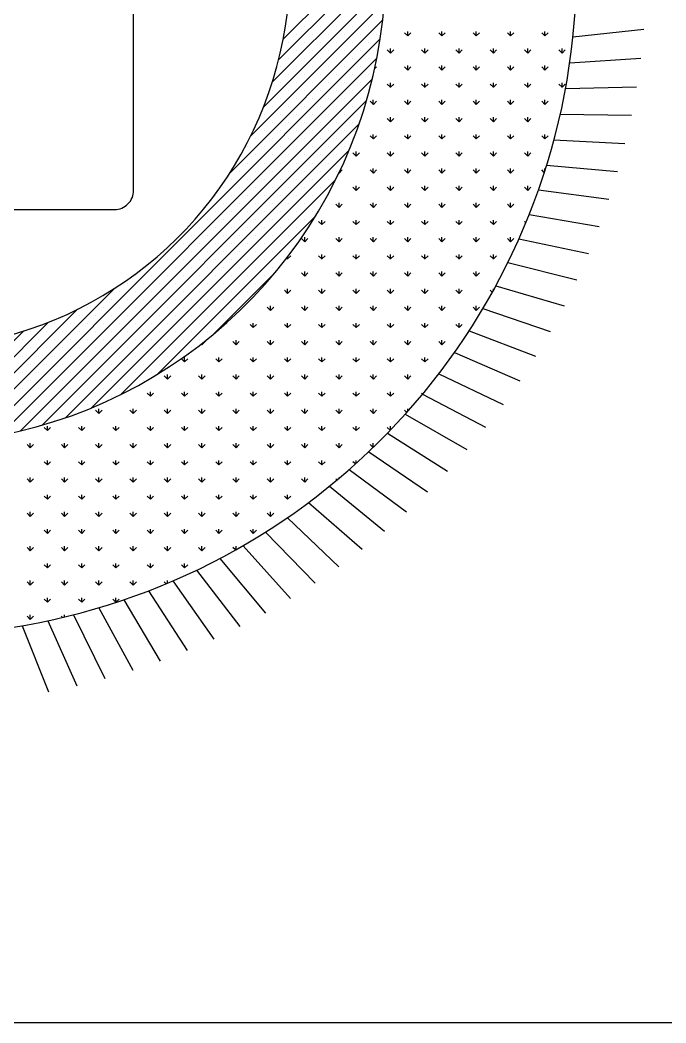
# Model space of a CAD drawing. Extents: x -42728 to 99010, y -18674 to 47645.
# Drawn here: x 15843 to 16520, y 21426 to 22476 of the extents above; entities that cross this region are included whole.
import ezdxf

# ---------------------------------------------------------------- set-up
doc = ezdxf.new("R2010")
doc.units = 0
doc.header["$LTSCALE"] = 100
doc.header["$MEASUREMENT"] = 0
doc.layers.get('0').update_dxf_attribs({"linetype": 'CONTINUOUS'})

# ---------------------------------------------------------------- blocks, each defined once
blk = doc.blocks.new('A$C54835C70')
for p, q in [((2157.2, 697), (2263.4, 803.2)), ((2152.4, 675.4), (2264.1, 787.1)), ((2145.7, 651.9), (2264.3, 770.5)), ((2136.5, 625.8), (2264, 753.3)), ((2123.1, 595.5), (2263, 735.4)), ((2101.2, 556.8), (2261.2, 716.9)), ((2162.3, 710.5), (2162.3, 710.5)), ((2179.2, 710.5), (2179.2, 710.5)), ((2196, 710.5), (2196, 710.5)), ((2212.8, 710.5), (2212.8, 710.5)), ((2229.7, 710.5), (2229.7, 710.5)), ((2246.5, 710.5), (2246.5, 710.5)), ((2287.5, 700.4), (2284.1, 703.8)), ((2287.5, 700.4), (2287.5, 705.2)), ((2287.5, 700.4), (2290.8, 703.8)), ((2323.4, 700.4), (2320, 703.8)), ((2323.4, 700.4), (2323.4, 705.2)), ((2323.4, 700.4), (2326.8, 703.8)), ((2359.3, 700.4), (2355.9, 703.8)), ((2359.3, 700.4), (2359.3, 705.2)), ((2359.3, 700.4), (2362.7, 703.8)), ((2395.2, 700.4), (2391.9, 703.8)), ((2395.2, 700.4), (2395.2, 705.2)), ((2395.2, 700.4), (2398.6, 703.8)), ((2431.2, 700.4), (2427.8, 703.8)), ((2431.2, 700.4), (2431.2, 705.2)), ((2431.2, 700.4), (2434.5, 703.8)), ((2460.5, 699.6), (2534.6, 707.3)), ((1839.9, 278.7), (2258.7, 697.5)), ((2162.3, 693.7), (2162.3, 693.7)), ((2170.7, 702.1), (2170.7, 702.1)), ((2179.2, 693.7), (2179.2, 693.7)), ((2187.6, 702.1), (2187.6, 702.1)), ((2196, 693.7), (2196, 693.7)), ((2204.4, 702.1), (2204.4, 702.1)), ((2212.8, 693.7), (2212.8, 693.7)), ((2221.2, 702.1), (2221.2, 702.1)), ((2229.7, 693.7), (2229.7, 693.7)), ((2238.1, 702.1), (2238.1, 702.1)), ((2246.5, 693.7), (2246.5, 693.7)), ((2254.9, 702.1), (2254.9, 702.1)), ((2170.7, 685.3), (2170.7, 685.3)), ((2187.6, 685.3), (2187.6, 685.3)), ((2204.4, 685.3), (2204.4, 685.3)), ((2221.2, 685.3), (2221.2, 685.3)), ((2238.1, 685.3), (2238.1, 685.3)), ((2254.9, 685.3), (2254.9, 685.3)), ((2269.5, 682.5), (2266.1, 685.8)), ((2269.5, 682.5), (2269.5, 687.2)), ((2269.5, 682.5), (2272.9, 685.8)), ((2305.4, 682.5), (2302.1, 685.8)), ((2305.4, 682.5), (2305.4, 687.2)), ((2305.4, 682.5), (2308.8, 685.8)), ((2341.4, 682.5), (2338, 685.8)), ((2341.3, 682.5), (2341.3, 687.2)), ((2341.4, 682.5), (2344.7, 685.8)), ((2377.3, 682.5), (2373.9, 685.8)), ((2377.3, 682.5), (2377.3, 687.2)), ((2377.3, 682.5), (2380.6, 685.8)), ((2413.2, 682.5), (2409.8, 685.8)), ((2413.2, 682.5), (2413.2, 687.2)), ((2413.2, 682.5), (2416.6, 685.8)), ((2449.1, 682.5), (2445.8, 685.8)), ((2449.1, 682.5), (2449.1, 687.2)), ((2449.1, 682.5), (2452.5, 685.8)), ((1860.2, 282.2), (2255.2, 677.1)), ((2162.3, 676.9), (2162.3, 676.9)), ((2179.2, 676.9), (2179.2, 676.9)), ((2196, 676.9), (2196, 676.9)), ((2212.8, 676.9), (2212.8, 676.9)), ((2229.7, 676.9), (2229.7, 676.9)), ((2246.5, 676.9), (2246.5, 676.9)), ((2457.1, 672.4), (2531.5, 677.2)), ((2153.9, 668.5), (2153.9, 668.5)), ((2170.7, 668.5), (2170.7, 668.5)), ((2187.6, 668.5), (2187.6, 668.5)), ((2204.4, 668.5), (2204.4, 668.5)), ((2221.2, 668.5), (2221.2, 668.5)), ((2238.1, 668.5), (2238.1, 668.5)), ((2252.8, 665.8), (2254.9, 667.9)), ((2287.5, 664.5), (2284.1, 667.9)), ((2287.5, 664.5), (2287.5, 669.3)), ((2287.5, 664.5), (2290.8, 667.9)), ((2323.4, 664.5), (2320, 667.9)), ((2323.4, 664.5), (2323.4, 669.3)), ((2323.4, 664.5), (2326.8, 667.9)), ((2359.3, 664.5), (2355.9, 667.9)), ((2359.3, 664.5), (2359.3, 669.3)), ((2359.3, 664.5), (2362.7, 667.9)), ((2395.2, 664.5), (2391.9, 667.9)), ((2395.2, 664.5), (2395.2, 669.3)), ((2395.2, 664.5), (2398.6, 667.9)), ((2431.2, 664.5), (2427.8, 667.9)), ((2431.2, 664.5), (2431.2, 669.3)), ((2431.2, 664.5), (2434.5, 667.9)), ((1881.7, 286.8), (2250.5, 655.6)), ((2153.9, 651.6), (2153.9, 651.6)), ((2162.3, 660), (2162.3, 660)), ((2170.7, 651.6), (2170.7, 651.6)), ((2179.2, 660), (2179.2, 660)), ((2187.6, 651.6), (2187.6, 651.6)), ((2196, 660), (2196, 660)), ((2204.4, 651.6), (2204.4, 651.6)), ((2212.8, 660), (2212.8, 660)), ((2221.2, 651.6), (2221.2, 651.6)), ((2229.7, 660), (2229.7, 660)), ((2238.1, 651.6), (2238.1, 651.6)), ((2246.5, 660), (2246.5, 660)), ((2269.5, 646.5), (2269.5, 651.3)), ((2305.4, 646.5), (2305.4, 651.3)), ((2341.3, 646.5), (2341.3, 651.3)), ((2377.3, 646.5), (2377.3, 651.3)), ((2413.2, 646.5), (2413.2, 651.3)), ((2449.1, 646.5), (2449.1, 651.3)), ((2145.5, 643.2), (2145.5, 643.2)), ((2162.3, 643.2), (2162.3, 643.2)), ((2179.2, 643.2), (2179.2, 643.2)), ((2196, 643.2), (2196, 643.2)), ((2212.8, 643.2), (2212.8, 643.2)), ((2229.7, 643.2), (2229.7, 643.2)), ((2246.5, 643.2), (2246.5, 643.2)), ((2269.5, 646.6), (2266.1, 649.9)), ((2269.5, 646.6), (2272.9, 649.9)), ((2305.4, 646.6), (2302.1, 649.9)), ((2305.4, 646.6), (2308.8, 649.9)), ((2341.4, 646.6), (2338, 649.9)), ((2341.4, 646.6), (2344.7, 649.9)), ((2377.3, 646.6), (2373.9, 649.9)), ((2377.3, 646.6), (2380.6, 649.9)), ((2413.2, 646.6), (2409.8, 649.9)), ((2413.2, 646.6), (2416.6, 649.9)), ((2449.1, 646.6), (2445.8, 649.9)), ((2449.1, 646.6), (2452.5, 649.9)), ((2452.7, 645.3), (2527.2, 647.2)), ((1904.7, 292.9), (2244.4, 632.7)), ((2153.9, 634.8), (2153.9, 634.8)), ((2170.7, 634.8), (2170.7, 634.8)), ((2187.6, 634.8), (2187.6, 634.8)), ((2204.4, 634.8), (2204.4, 634.8)), ((2221.2, 634.8), (2221.2, 634.8)), ((2238.1, 634.8), (2238.1, 634.8)), ((2251.6, 628.6), (2248.2, 632)), ((2251.5, 628.6), (2251.5, 633.4)), ((2251.6, 628.6), (2254.9, 632)), ((2287.5, 628.6), (2284.1, 632)), ((2287.5, 628.6), (2287.5, 633.4)), ((2287.5, 628.6), (2290.8, 632)), ((2323.4, 628.6), (2320, 632)), ((2323.4, 628.6), (2323.4, 633.4)), ((2323.4, 628.6), (2326.8, 632)), ((2359.3, 628.6), (2355.9, 632)), ((2359.3, 628.6), (2359.3, 633.4)), ((2359.3, 628.6), (2362.7, 632)), ((2395.2, 628.6), (2391.9, 632)), ((2395.2, 628.6), (2395.2, 633.4)), ((2395.2, 628.6), (2398.6, 632)), ((2431.2, 628.6), (2427.8, 632)), ((2431.2, 628.6), (2431.2, 633.4)), ((2431.2, 628.6), (2434.5, 632)), ((2145.5, 626.4), (2145.5, 626.4)), ((2162.3, 626.4), (2162.3, 626.4)), ((2179.2, 626.4), (2179.2, 626.4)), ((2196, 626.4), (2196, 626.4)), ((2212.8, 626.4), (2212.8, 626.4)), ((2229.7, 626.4), (2229.7, 626.4)), ((2137.1, 617.9), (2137.1, 617.9)), ((2145.5, 609.5), (2145.5, 609.5)), ((2153.9, 617.9), (2153.9, 617.9)), ((2162.3, 609.5), (2162.3, 609.5)), ((2170.7, 617.9), (2170.7, 617.9)), ((2179.2, 609.5), (2179.2, 609.5)), ((2187.6, 617.9), (2187.6, 617.9)), ((2196, 609.5), (2196, 609.5)), ((2204.4, 617.9), (2204.4, 617.9)), ((2212.8, 609.5), (2212.8, 609.5)), ((2221.2, 617.9), (2221.2, 617.9)), ((2229.7, 609.5), (2229.7, 609.5)), ((2238.1, 617.9), (2238.1, 617.9)), ((2269.5, 610.6), (2266.1, 614)), ((2269.5, 610.6), (2269.5, 615.4)), ((2269.5, 610.6), (2272.9, 614)), ((2305.4, 610.6), (2302.1, 614)), ((2305.4, 610.6), (2305.4, 615.4)), ((2305.4, 610.6), (2308.8, 614)), ((2341.4, 610.6), (2338, 614)), ((2341.3, 610.6), (2341.3, 615.4)), ((2341.4, 610.6), (2344.7, 614)), ((2377.3, 610.6), (2373.9, 614)), ((2377.3, 610.6), (2377.3, 615.4)), ((2377.3, 610.6), (2380.6, 614)), ((2413.2, 610.6), (2409.8, 614)), ((2413.2, 610.6), (2413.2, 615.4)), ((2413.2, 610.6), (2416.6, 614)), ((2446.1, 613.7), (2445.8, 614)), ((2447.2, 618.4), (2521.7, 617.3)), ((1929.4, 300.8), (2236.5, 607.9)), ((2137.1, 601.1), (2137.1, 601.1)), ((2153.9, 601.1), (2153.9, 601.1)), ((2170.7, 601.1), (2170.7, 601.1)), ((2187.6, 601.1), (2187.6, 601.1)), ((2204.4, 601.1), (2204.4, 601.1)), ((2221.2, 601.1), (2221.2, 601.1)), ((2128.6, 592.7), (2128.6, 592.7)), ((2145.5, 592.7), (2145.5, 592.7)), ((2162.3, 592.7), (2162.3, 592.7)), ((2179.2, 592.7), (2179.2, 592.7)), ((2196, 592.7), (2196, 592.7)), ((2212.8, 592.7), (2212.8, 592.7)), ((2229.7, 592.7), (2229.7, 592.7)), ((2251.6, 592.7), (2248.2, 596)), ((2251.5, 592.7), (2251.5, 597.4)), ((2251.6, 592.7), (2254.9, 596)), ((2287.5, 592.7), (2284.1, 596)), ((2287.5, 592.7), (2287.5, 597.4)), ((2287.5, 592.7), (2290.8, 596)), ((2323.4, 592.7), (2320, 596)), ((2323.4, 592.7), (2323.4, 597.4)), ((2323.4, 592.7), (2326.8, 596)), ((2359.3, 592.7), (2355.9, 596)), ((2359.3, 592.7), (2359.3, 597.4)), ((2359.3, 592.7), (2362.7, 596)), ((2395.2, 592.7), (2391.9, 596)), ((2395.2, 592.7), (2395.2, 597.4)), ((2395.2, 592.7), (2398.6, 596)), ((2431.2, 592.7), (2427.8, 596)), ((2431.2, 592.7), (2431.2, 597.4)), ((2431.2, 592.7), (2434.5, 596)), ((2440.6, 591.7), (2515, 587.8)), ((1956.6, 311.2), (2226.1, 580.7)), ((2120.2, 584.3), (2120.2, 584.3)), ((2137.1, 584.3), (2137.1, 584.3)), ((2153.9, 584.3), (2153.9, 584.3)), ((2170.7, 584.3), (2170.7, 584.3)), ((2187.6, 584.3), (2187.6, 584.3)), ((2204.4, 584.3), (2204.4, 584.3)), ((2221.2, 584.3), (2221.2, 584.3)), ((2233.6, 574.7), (2230.2, 578.1)), ((2233.6, 574.7), (2233.6, 579.5)), ((2233.6, 574.7), (2237, 578.1)), ((2269.5, 574.7), (2266.1, 578.1)), ((2269.5, 574.7), (2269.5, 579.5)), ((2269.5, 574.7), (2272.9, 578.1)), ((2305.4, 574.7), (2302.1, 578.1)), ((2305.4, 574.7), (2305.4, 579.5)), ((2305.4, 574.7), (2308.8, 578.1)), ((2341.4, 574.7), (2338, 578.1)), ((2341.3, 574.7), (2341.3, 579.5)), ((2341.4, 574.7), (2344.7, 578.1)), ((2377.3, 574.7), (2373.9, 578.1)), ((2377.3, 574.7), (2377.3, 579.5)), ((2377.3, 574.7), (2380.6, 578.1)), ((2413.2, 574.7), (2409.8, 578.1)), ((2413.2, 574.7), (2413.2, 579.5)), ((2413.2, 574.7), (2416.6, 578.1)), ((2120.2, 567.4), (2120.2, 567.4)), ((2128.6, 575.8), (2128.6, 575.8)), ((2137.1, 567.4), (2137.1, 567.4)), ((2145.5, 575.8), (2145.5, 575.8)), ((2153.9, 567.4), (2153.9, 567.4)), ((2162.3, 575.8), (2162.3, 575.8)), ((2170.7, 567.4), (2170.7, 567.4)), ((2179.2, 575.8), (2179.2, 575.8)), ((2187.6, 567.4), (2187.6, 567.4)), ((2196, 575.8), (2196, 575.8)), ((2204.4, 567.4), (2204.4, 567.4)), ((2212.8, 575.8), (2212.8, 575.8)), ((2111.8, 559), (2111.8, 559)), ((2128.6, 559), (2128.6, 559)), ((2145.5, 559), (2145.5, 559)), ((2162.3, 559), (2162.3, 559)), ((2179.2, 559), (2179.2, 559)), ((2196, 559), (2196, 559)), ((2212.8, 559), (2212.8, 559)), ((2215.6, 556.8), (2215.5, 556.9)), ((2215.6, 556.8), (2219, 560.1)), ((2215.6, 556.7), (2215.6, 557.2)), ((2251.6, 556.8), (2248.2, 560.1)), ((2251.5, 556.7), (2251.5, 561.5)), ((2251.6, 556.8), (2254.9, 560.1)), ((2287.5, 556.8), (2284.1, 560.1)), ((2287.5, 556.7), (2287.5, 561.5)), ((2287.5, 556.8), (2290.8, 560.1)), ((2323.4, 556.8), (2320, 560.1)), ((2323.4, 556.7), (2323.4, 561.5)), ((2323.4, 556.8), (2326.8, 560.1)), ((2359.3, 556.8), (2355.9, 560.1)), ((2359.3, 556.7), (2359.3, 561.5)), ((2359.3, 556.8), (2362.7, 560.1)), ((2395.2, 556.8), (2391.9, 560.1)), ((2395.2, 556.7), (2395.2, 561.5)), ((2395.2, 556.8), (2398.6, 560.1)), ((2430.5, 557.4), (2427.8, 560.1)), ((2431.2, 559.5), (2431.2, 561.5)), ((2433, 565.3), (2507.2, 558.5)), ((1987.6, 325.4), (2212, 549.7)), ((2103.4, 550.6), (2103.4, 550.6)), ((2120.2, 550.6), (2120.2, 550.6)), ((2137.1, 550.6), (2137.1, 550.6)), ((2153.9, 550.6), (2153.9, 550.6)), ((2170.7, 550.6), (2170.7, 550.6)), ((2187.6, 550.6), (2187.6, 550.6)), ((2204.4, 550.6), (2204.4, 550.6)), ((2095, 542.2), (2095, 542.2)), ((2111.8, 542.2), (2111.8, 542.2)), ((2128.6, 542.2), (2128.6, 542.2)), ((2145.5, 542.2), (2145.5, 542.2)), ((2162.3, 542.2), (2162.3, 542.2)), ((2179.2, 542.2), (2179.2, 542.2)), ((2196, 542.2), (2196, 542.2)), ((2233.6, 538.8), (2230.2, 542.2)), ((2233.6, 538.8), (2233.6, 543.5)), ((2233.6, 538.8), (2237, 542.2)), ((2269.5, 538.8), (2266.1, 542.2)), ((2269.5, 538.8), (2269.5, 543.5)), ((2269.5, 538.8), (2272.9, 542.2)), ((2305.4, 538.8), (2302.1, 542.2)), ((2305.4, 538.8), (2305.4, 543.5)), ((2305.4, 538.8), (2308.8, 542.2)), ((2341.4, 538.8), (2338, 542.2)), ((2341.3, 538.8), (2341.3, 543.5)), ((2341.4, 538.8), (2344.7, 542.2)), ((2377.3, 538.8), (2373.9, 542.2)), ((2377.3, 538.8), (2377.3, 543.5)), ((2377.3, 538.8), (2380.6, 542.2)), ((2413.2, 538.8), (2409.8, 542.2)), ((2413.2, 538.8), (2413.2, 543.5)), ((2413.2, 538.8), (2416.6, 542.2)), ((2424.4, 539.3), (2498.2, 529.5)), ((2086.5, 533.7), (2086.5, 533.7)), ((2095, 525.3), (2095, 525.3)), ((2103.4, 533.7), (2103.4, 533.7)), ((2111.8, 525.3), (2111.8, 525.3)), ((2120.2, 533.7), (2120.2, 533.7)), ((2128.6, 525.3), (2128.6, 525.3)), ((2137.1, 533.7), (2137.1, 533.7)), ((2145.5, 525.3), (2145.5, 525.3)), ((2153.9, 533.7), (2153.9, 533.7)), ((2162.3, 525.3), (2162.3, 525.3)), ((2170.7, 533.7), (2170.7, 533.7)), ((2179.2, 525.3), (2179.2, 525.3)), ((2187.6, 533.7), (2187.6, 533.7)), ((2196, 525.3), (2196, 525.3)), ((2215.6, 520.8), (2215.6, 525.6)), ((2251.5, 520.8), (2251.5, 525.6)), ((2287.5, 520.8), (2287.5, 525.6)), ((2323.4, 520.8), (2323.4, 525.6)), ((2359.3, 520.8), (2359.3, 525.6)), ((2395.2, 520.8), (2395.2, 525.6)), ((2086.5, 516.9), (2086.5, 516.9)), ((2103.4, 516.9), (2103.4, 516.9)), ((2120.2, 516.9), (2120.2, 516.9)), ((2137.1, 516.9), (2137.1, 516.9)), ((2153.9, 516.9), (2153.9, 516.9)), ((2170.7, 516.9), (2170.7, 516.9)), ((2187.6, 516.9), (2187.6, 516.9)), ((2215.6, 520.8), (2212.3, 524.2)), ((2215.6, 520.8), (2219, 524.2)), ((2251.6, 520.8), (2248.2, 524.2)), ((2251.6, 520.8), (2254.9, 524.2)), ((2287.5, 520.8), (2284.1, 524.2)), ((2287.5, 520.8), (2290.8, 524.2)), ((2323.4, 520.8), (2320, 524.2)), ((2323.4, 520.8), (2326.8, 524.2)), ((2359.3, 520.8), (2355.9, 524.2)), ((2359.3, 520.8), (2362.7, 524.2)), ((2395.2, 520.8), (2391.9, 524.2)), ((2395.2, 520.8), (2398.6, 524.2)), ((2025.3, 346.2), (2191.2, 512.1)), ((2078.1, 508.5), (2078.1, 508.5)), ((2095, 508.5), (2095, 508.5)), ((2111.8, 508.5), (2111.8, 508.5)), ((2128.6, 508.5), (2128.6, 508.5)), ((2145.5, 508.5), (2145.5, 508.5)), ((2162.3, 508.5), (2162.3, 508.5)), ((2179.2, 508.5), (2179.2, 508.5)), ((2197.7, 502.9), (2194.3, 506.2)), ((2197.7, 502.9), (2197.7, 507.6)), ((2197.7, 502.9), (2201, 506.2)), ((2233.6, 502.9), (2230.2, 506.2)), ((2233.6, 502.9), (2233.6, 507.6)), ((2233.6, 502.9), (2237, 506.2)), ((2269.5, 502.9), (2266.1, 506.2)), ((2269.5, 502.9), (2269.5, 507.6)), ((2269.5, 502.9), (2272.9, 506.2)), ((2305.4, 502.9), (2302.1, 506.2)), ((2305.4, 502.9), (2305.4, 507.6)), ((2305.4, 502.9), (2308.8, 506.2)), ((2341.4, 502.9), (2338, 506.2)), ((2341.3, 502.9), (2341.3, 507.6)), ((2341.4, 502.9), (2344.7, 506.2)), ((2377.3, 502.9), (2373.9, 506.2)), ((2377.3, 502.9), (2377.3, 507.6)), ((2377.3, 502.9), (2380.6, 506.2)), ((2411.2, 504.9), (2409.8, 506.2)), ((2414.7, 513.6), (2488.1, 500.9)), ((2069.7, 500.1), (2069.7, 500.1)), ((2086.5, 500.1), (2086.5, 500.1)), ((2103.4, 500.1), (2103.4, 500.1)), ((2120.2, 500.1), (2120.2, 500.1)), ((2137.1, 500.1), (2137.1, 500.1)), ((2153.9, 500.1), (2153.9, 500.1)), ((2170.7, 500.1), (2170.7, 500.1)), ((2052.9, 483.2), (2052.9, 483.2)), ((2061.3, 491.7), (2061.3, 491.7)), ((2069.7, 483.2), (2069.7, 483.2)), ((2078.1, 491.7), (2078.1, 491.7)), ((2086.5, 483.2), (2086.5, 483.2)), ((2095, 491.7), (2095, 491.7)), ((2103.4, 483.2), (2103.4, 483.2)), ((2111.8, 491.7), (2111.8, 491.7)), ((2120.2, 483.2), (2120.2, 483.2)), ((2128.6, 491.7), (2128.6, 491.7)), ((2137.1, 483.2), (2137.1, 483.2)), ((2145.5, 491.7), (2145.5, 491.7)), ((2153.9, 483.2), (2153.9, 483.2)), ((2162.3, 491.7), (2162.3, 491.7)), ((2170.7, 483.2), (2170.7, 483.2)), ((2179.7, 484.9), (2176.3, 488.3)), ((2179.7, 484.9), (2179.7, 489.7)), ((2179.7, 484.9), (2183.1, 488.3)), ((2215.6, 484.9), (2212.3, 488.3)), ((2215.6, 484.9), (2215.6, 489.7)), ((2215.6, 484.9), (2219, 488.3)), ((2251.6, 484.9), (2248.2, 488.3)), ((2251.5, 484.9), (2251.5, 489.7)), ((2251.6, 484.9), (2254.9, 488.3)), ((2287.5, 484.9), (2284.1, 488.3)), ((2287.5, 484.9), (2287.5, 489.7)), ((2287.5, 484.9), (2290.8, 488.3)), ((2323.4, 484.9), (2320, 488.3)), ((2323.4, 484.9), (2323.4, 489.7)), ((2323.4, 484.9), (2326.8, 488.3)), ((2359.3, 484.9), (2355.9, 488.3)), ((2359.3, 484.9), (2359.3, 489.7)), ((2359.3, 484.9), (2362.7, 488.3)), ((2395.2, 484.9), (2391.9, 488.3)), ((2395.2, 484.9), (2395.2, 489.7)), ((2395.2, 484.9), (2398.6, 488.3)), ((2404, 488.2), (2476.9, 472.7)), ((2044.4, 474.8), (2044.4, 474.8)), ((2061.3, 474.8), (2061.3, 474.8)), ((2078.1, 474.8), (2078.1, 474.8)), ((2095, 474.8), (2095, 474.8)), ((2111.8, 474.8), (2111.8, 474.8)), ((2128.6, 474.8), (2128.6, 474.8)), ((2145.5, 474.8), (2145.5, 474.8)), ((2162.3, 474.8), (2162.3, 474.8)), ((2036, 466.4), (2036, 466.4)), ((2052.9, 466.4), (2052.9, 466.4)), ((2069.7, 466.4), (2069.7, 466.4)), ((2086.5, 466.4), (2086.5, 466.4)), ((2103.4, 466.4), (2103.4, 466.4)), ((2120.2, 466.4), (2120.2, 466.4)), ((2137.1, 466.4), (2137.1, 466.4)), ((2153.9, 466.4), (2153.9, 466.4)), ((2161.8, 467), (2160.8, 467.9)), ((2161.7, 466.9), (2161.7, 469.1)), ((2161.8, 467), (2165.1, 470.3)), ((2197.7, 467), (2194.3, 470.3)), ((2197.7, 466.9), (2197.7, 471.7)), ((2197.7, 467), (2201, 470.3)), ((2233.6, 467), (2230.2, 470.3)), ((2233.6, 466.9), (2233.6, 471.7)), ((2233.6, 467), (2237, 470.3)), ((2269.5, 467), (2266.1, 470.3)), ((2269.5, 466.9), (2269.5, 471.7)), ((2269.5, 467), (2272.9, 470.3)), ((2305.4, 467), (2302.1, 470.3)), ((2305.4, 466.9), (2305.4, 471.7)), ((2305.4, 467), (2308.8, 470.3)), ((2341.4, 467), (2338, 470.3)), ((2341.3, 466.9), (2341.3, 471.7)), ((2341.4, 467), (2344.7, 470.3)), ((2377.3, 467), (2373.9, 470.3)), ((2377.3, 466.9), (2377.3, 471.7)), ((2377.3, 467), (2380.6, 470.3)), ((2392.4, 463.4), (2464.6, 445)), ((2027.6, 458), (2027.6, 458)), ((2044.4, 458), (2044.4, 458)), ((2061.3, 458), (2061.3, 458)), ((2078.1, 458), (2078.1, 458)), ((2084.5, 388.6), (2148.8, 452.8)), ((2095, 458), (2095, 458)), ((2111.8, 458), (2111.8, 458)), ((2128.6, 458), (2128.6, 458)), ((2145.5, 458), (2145.5, 458)), ((2179.7, 449), (2176.3, 452.4)), ((2179.7, 449), (2179.7, 453.7)), ((2179.7, 449), (2183.1, 452.4)), ((2215.6, 449), (2212.3, 452.4)), ((2215.6, 449), (2215.6, 453.7)), ((2215.6, 449), (2219, 452.4)), ((2251.6, 449), (2248.2, 452.4)), ((2251.5, 449), (2251.5, 453.7)), ((2251.6, 449), (2254.9, 452.4)), ((2287.5, 449), (2284.1, 452.4)), ((2287.5, 449), (2287.5, 453.7)), ((2287.5, 449), (2290.8, 452.4)), ((2323.4, 449), (2320, 452.4)), ((2323.4, 449), (2323.4, 453.7)), ((2323.4, 449), (2326.8, 452.4)), ((2359.3, 449), (2355.9, 452.4)), ((2359.3, 449), (2359.3, 453.7)), ((2359.3, 449), (2362.7, 452.4)), ((1993.9, 441.1), (1993.9, 441.1)), ((2002.4, 449.6), (2002.4, 449.6)), ((2010.8, 441.1), (2010.8, 441.1)), ((2019.2, 449.6), (2019.2, 449.6)), ((2027.6, 441.1), (2027.6, 441.1)), ((2036, 449.6), (2036, 449.6)), ((2044.4, 441.1), (2044.4, 441.1)), ((2052.9, 449.6), (2052.9, 449.6)), ((2061.3, 441.1), (2061.3, 441.1)), ((2069.7, 449.6), (2069.7, 449.6)), ((2078.1, 441.1), (2078.1, 441.1)), ((2086.5, 449.6), (2086.5, 449.6)), ((2095, 441.1), (2095, 441.1)), ((2103.4, 449.6), (2103.4, 449.6)), ((2111.8, 441.1), (2111.8, 441.1)), ((2120.2, 449.6), (2120.2, 449.6)), ((2128.6, 441.1), (2128.6, 441.1)), ((2137.1, 449.6), (2137.1, 449.6)), ((1820.5, 276.1), (1980.5, 436.1)), ((1985.5, 432.7), (1985.5, 432.7)), ((2002.4, 432.7), (2002.4, 432.7)), ((2019.2, 432.7), (2019.2, 432.7)), ((2036, 432.7), (2036, 432.7)), ((2052.9, 432.7), (2052.9, 432.7)), ((2069.7, 432.7), (2069.7, 432.7)), ((2086.5, 432.7), (2086.5, 432.7)), ((2103.4, 432.7), (2103.4, 432.7)), ((2120.2, 432.7), (2120.2, 432.7)), ((2161.8, 431), (2158.4, 434.4)), ((2161.7, 431), (2161.7, 435.8)), ((2161.8, 431), (2165.1, 434.4)), ((2197.7, 431), (2194.3, 434.4)), ((2197.7, 431), (2197.7, 435.8)), ((2197.7, 431), (2201, 434.4)), ((2233.6, 431), (2230.2, 434.4)), ((2233.6, 431), (2233.6, 435.8)), ((2233.6, 431), (2237, 434.4)), ((2269.5, 431), (2266.1, 434.4)), ((2269.5, 431), (2269.5, 435.8)), ((2269.5, 431), (2272.9, 434.4)), ((2305.4, 431), (2302.1, 434.4)), ((2305.4, 431), (2305.4, 435.8)), ((2305.4, 431), (2308.8, 434.4)), ((2341.4, 431), (2338, 434.4)), ((2341.3, 431), (2341.3, 435.8)), ((2341.4, 431), (2344.7, 434.4)), ((2376.1, 432.2), (2373.9, 434.4)), ((2377.3, 434.4), (2377.3, 435.8)), ((2379.8, 439), (2451.2, 417.8)), ((1977.1, 424.3), (1977.1, 424.3)), ((1993.9, 424.3), (1993.9, 424.3)), ((2010.8, 424.3), (2010.8, 424.3)), ((2027.6, 424.3), (2027.6, 424.3)), ((2044.4, 424.3), (2044.4, 424.3)), ((2061.3, 424.3), (2061.3, 424.3)), ((2078.1, 424.3), (2078.1, 424.3)), ((2095, 424.3), (2095, 424.3)), ((2111.8, 424.3), (2111.8, 424.3)), ((1801.9, 274.4), (1941.8, 414.3)), ((1951.8, 415.9), (1951.8, 415.9)), ((1968.7, 415.9), (1968.7, 415.9)), ((1985.5, 415.9), (1985.5, 415.9)), ((2002.4, 415.9), (2002.4, 415.9)), ((2019.2, 415.9), (2019.2, 415.9)), ((2036, 415.9), (2036, 415.9)), ((2052.9, 415.9), (2052.9, 415.9)), ((2069.7, 415.9), (2069.7, 415.9)), ((2086.5, 415.9), (2086.5, 415.9)), ((2103.4, 415.9), (2103.4, 415.9)), ((2143.8, 413.1), (2140.4, 416.4)), ((2143.8, 413.1), (2143.8, 417.8)), ((2143.8, 413.1), (2147.2, 416.4)), ((2179.7, 413.1), (2176.3, 416.4)), ((2179.7, 413.1), (2179.7, 417.8)), ((2179.7, 413.1), (2183.1, 416.4)), ((2215.6, 413.1), (2212.3, 416.4)), ((2215.6, 413.1), (2215.6, 417.8)), ((2215.6, 413.1), (2219, 416.4)), ((2251.6, 413.1), (2248.2, 416.4)), ((2251.5, 413.1), (2251.5, 417.8)), ((2251.6, 413.1), (2254.9, 416.4)), ((2287.5, 413.1), (2284.1, 416.4)), ((2287.5, 413.1), (2287.5, 417.8)), ((2287.5, 413.1), (2290.8, 416.4)), ((2323.4, 413.1), (2320, 416.4)), ((2323.4, 413.1), (2323.4, 417.8)), ((2323.4, 413.1), (2326.8, 416.4)), ((2359.3, 413.1), (2355.9, 416.4)), ((2359.3, 413.1), (2359.3, 417.8)), ((2359.3, 413.1), (2362.7, 416.4)), ((2366.2, 415.1), (2436.8, 391.1)), ((1784.1, 273.4), (1911.6, 400.9)), ((1918.2, 399), (1918.2, 399)), ((1935, 399), (1935, 399)), ((1943.4, 407.5), (1943.4, 407.5)), ((1951.8, 399), (1951.8, 399)), ((1960.3, 407.5), (1960.3, 407.5)), ((1968.7, 399), (1968.7, 399)), ((1977.1, 407.5), (1977.1, 407.5)), ((1985.5, 399), (1985.5, 399)), ((1993.9, 407.5), (1993.9, 407.5)), ((2002.4, 399), (2002.4, 399)), ((2010.8, 407.5), (2010.8, 407.5)), ((2019.2, 399), (2019.2, 399)), ((2027.6, 407.5), (2027.6, 407.5)), ((2036, 399), (2036, 399)), ((2044.4, 407.5), (2044.4, 407.5)), ((2052.9, 399), (2052.9, 399)), ((2061.3, 407.5), (2061.3, 407.5)), ((2069.7, 399), (2069.7, 399)), ((2078.1, 407.5), (2078.1, 407.5)), ((2086.5, 399), (2086.5, 399)), ((2095, 407.5), (2095, 407.5)), ((2125.8, 395.1), (2125.8, 399.9)), ((2161.7, 395.1), (2161.7, 399.9)), ((2197.7, 395.1), (2197.7, 399.9)), ((2233.6, 395.1), (2233.6, 399.9)), ((2269.5, 395.1), (2269.5, 399.9)), ((2305.4, 395.1), (2305.4, 399.9)), ((2341.3, 395.1), (2341.3, 399.9)), ((1766.9, 273), (1885.5, 391.6)), ((1892.9, 390.6), (1892.9, 390.6)), ((1909.7, 390.6), (1909.7, 390.6)), ((1926.6, 390.6), (1926.6, 390.6)), ((1943.4, 390.6), (1943.4, 390.6)), ((1960.3, 390.6), (1960.3, 390.6)), ((1977.1, 390.6), (1977.1, 390.6)), ((1993.9, 390.6), (1993.9, 390.6)), ((2010.8, 390.6), (2010.8, 390.6)), ((2027.6, 390.6), (2027.6, 390.6)), ((2044.4, 390.6), (2044.4, 390.6)), ((2061.3, 390.6), (2061.3, 390.6)), ((2078.1, 390.6), (2078.1, 390.6)), ((2125.8, 395.1), (2122.5, 398.5)), ((2125.8, 395.1), (2129.2, 398.5)), ((2161.8, 395.1), (2158.4, 398.5)), ((2161.8, 395.1), (2165.1, 398.5)), ((2197.7, 395.1), (2194.3, 398.5)), ((2197.7, 395.1), (2201, 398.5)), ((2233.6, 395.1), (2230.2, 398.5)), ((2233.6, 395.1), (2237, 398.5)), ((2269.5, 395.1), (2266.1, 398.5)), ((2269.5, 395.1), (2272.9, 398.5)), ((2305.4, 395.1), (2302.1, 398.5)), ((2305.4, 395.1), (2308.8, 398.5)), ((2341.4, 395.1), (2338, 398.5)), ((2341.4, 395.1), (2344.7, 398.5)), ((2351.7, 391.8), (2421.3, 365.1)), ((1884.5, 382.2), (1884.5, 382.2)), ((1901.3, 382.2), (1901.3, 382.2)), ((1918.2, 382.2), (1918.2, 382.2)), ((1935, 382.2), (1935, 382.2)), ((1951.8, 382.2), (1951.8, 382.2)), ((1968.7, 382.2), (1968.7, 382.2)), ((1985.5, 382.2), (1985.5, 382.2)), ((2002.4, 382.2), (2002.4, 382.2)), ((2019.2, 382.2), (2019.2, 382.2)), ((2036, 382.2), (2036, 382.2)), ((2052.9, 382.2), (2052.9, 382.2)), ((2069.7, 382.2), (2069.7, 382.2)), ((2071.9, 377.2), (2071.2, 377.9)), ((2071.9, 377.2), (2075.3, 380.5)), ((2071.9, 377.1), (2071.9, 378.5)), ((2107.9, 377.2), (2104.5, 380.5)), ((2107.9, 377.1), (2107.9, 381.9)), ((2107.9, 377.2), (2111.2, 380.5)), ((2143.8, 377.2), (2140.4, 380.5)), ((2143.8, 377.1), (2143.8, 381.9)), ((2143.8, 377.2), (2147.2, 380.5)), ((2179.7, 377.2), (2176.3, 380.5)), ((2179.7, 377.1), (2179.7, 381.9)), ((2179.7, 377.2), (2183.1, 380.5)), ((2215.6, 377.2), (2212.3, 380.5)), ((2215.6, 377.1), (2215.6, 381.9)), ((2215.6, 377.2), (2219, 380.5)), ((2251.6, 377.2), (2248.2, 380.5)), ((2251.5, 377.1), (2251.5, 381.9)), ((2251.6, 377.2), (2254.9, 380.5)), ((2287.5, 377.2), (2284.1, 380.5)), ((2287.5, 377.1), (2287.5, 381.9)), ((2287.5, 377.2), (2290.8, 380.5)), ((2323.4, 377.2), (2320, 380.5)), ((2323.4, 377.1), (2323.4, 381.9)), ((2323.4, 377.2), (2326.8, 380.5)), ((1892.9, 373.8), (1892.9, 373.8)), ((1909.7, 373.8), (1909.7, 373.8)), ((1926.6, 373.8), (1926.6, 373.8)), ((1943.4, 373.8), (1943.4, 373.8)), ((1960.3, 373.8), (1960.3, 373.8)), ((1977.1, 373.8), (1977.1, 373.8)), ((1993.9, 373.8), (1993.9, 373.8)), ((2010.8, 373.8), (2010.8, 373.8)), ((2027.6, 373.8), (2027.6, 373.8)), ((2044.4, 373.8), (2044.4, 373.8)), ((2061.3, 373.8), (2061.3, 373.8)), ((2336.4, 369), (2404.8, 339.6)), ((1884.5, 365.4), (1884.5, 365.4)), ((1892.9, 356.9), (1892.9, 356.9)), ((1901.3, 365.4), (1901.3, 365.4)), ((1909.7, 356.9), (1909.7, 356.9)), ((1918.2, 365.4), (1918.2, 365.4)), ((1926.6, 356.9), (1926.6, 356.9)), ((1935, 365.4), (1935, 365.4)), ((1943.4, 356.9), (1943.4, 356.9)), ((1951.8, 365.4), (1951.8, 365.4)), ((1960.3, 356.9), (1960.3, 356.9)), ((1968.7, 365.4), (1968.7, 365.4)), ((1977.1, 356.9), (1977.1, 356.9)), ((1985.5, 365.4), (1985.5, 365.4)), ((1993.9, 356.9), (1993.9, 356.9)), ((2002.4, 365.4), (2002.4, 365.4)), ((2010.8, 356.9), (2010.8, 356.9)), ((2019.2, 365.4), (2019.2, 365.4)), ((2027.6, 356.9), (2027.6, 356.9)), ((2036, 365.4), (2036, 365.4)), ((2054, 359.2), (2050.6, 362.6)), ((2052.9, 365.4), (2052.9, 365.4)), ((2054, 359.2), (2054, 363.9)), ((2054, 359.2), (2057.4, 362.6)), ((2089.9, 359.2), (2086.5, 362.6)), ((2089.9, 359.2), (2089.9, 363.9)), ((2089.9, 359.2), (2093.3, 362.6)), ((2125.8, 359.2), (2122.5, 362.6)), ((2125.8, 359.2), (2125.8, 363.9)), ((2125.8, 359.2), (2129.2, 362.6)), ((2161.8, 359.2), (2158.4, 362.6)), ((2161.7, 359.2), (2161.7, 363.9)), ((2161.8, 359.2), (2165.1, 362.6)), ((2197.7, 359.2), (2194.3, 362.6)), ((2197.7, 359.2), (2197.7, 363.9)), ((2197.7, 359.2), (2201, 362.6)), ((2233.6, 359.2), (2230.2, 362.6)), ((2233.6, 359.2), (2233.6, 363.9)), ((2233.6, 359.2), (2237, 362.6)), ((2269.5, 359.2), (2266.1, 362.6)), ((2269.5, 359.2), (2269.5, 363.9)), ((2269.5, 359.2), (2272.9, 362.6)), ((2305.4, 359.2), (2302.1, 362.6)), ((2305.4, 359.2), (2305.4, 363.9)), ((2305.4, 359.2), (2308.8, 362.6)), ((1884.5, 348.5), (1884.5, 348.5)), ((1901.3, 348.5), (1901.3, 348.5)), ((1918.2, 348.5), (1918.2, 348.5)), ((1935, 348.5), (1935, 348.5)), ((1951.8, 348.5), (1951.8, 348.5)), ((1968.7, 348.5), (1968.7, 348.5)), ((1985.5, 348.5), (1985.5, 348.5)), ((2002.4, 348.5), (2002.4, 348.5)), ((2019.2, 348.5), (2019.2, 348.5)), ((2320.1, 346.9), (2387.3, 314.8)), ((1892.9, 340.1), (1892.9, 340.1)), ((1909.7, 340.1), (1909.7, 340.1)), ((1926.6, 340.1), (1926.6, 340.1)), ((1943.4, 340.1), (1943.4, 340.1)), ((1960.3, 340.1), (1960.3, 340.1)), ((1977.1, 340.1), (1977.1, 340.1)), ((1993.9, 340.1), (1993.9, 340.1)), ((2010.8, 340.1), (2010.8, 340.1)), ((2036, 341.2), (2032.7, 344.6)), ((2036, 341.2), (2036, 346)), ((2036, 341.2), (2039.4, 344.6)), ((2071.9, 341.2), (2068.6, 344.6)), ((2071.9, 341.2), (2071.9, 346)), ((2071.9, 341.2), (2075.3, 344.6)), ((2107.9, 341.2), (2104.5, 344.6)), ((2107.9, 341.2), (2107.9, 346)), ((2107.9, 341.2), (2111.2, 344.6)), ((2143.8, 341.2), (2140.4, 344.6)), ((2143.8, 341.2), (2143.8, 346)), ((2143.8, 341.2), (2147.2, 344.6)), ((2179.7, 341.2), (2176.3, 344.6)), ((2179.7, 341.2), (2179.7, 346)), ((2179.7, 341.2), (2183.1, 344.6)), ((2215.6, 341.2), (2212.3, 344.6)), ((2215.6, 341.2), (2215.6, 346)), ((2215.6, 341.2), (2219, 344.6)), ((2251.6, 341.2), (2248.2, 344.6)), ((2251.5, 341.2), (2251.5, 346)), ((2251.6, 341.2), (2254.9, 344.6)), ((2287.5, 341.2), (2284.1, 344.6)), ((2287.5, 341.2), (2287.5, 346)), ((2287.5, 341.2), (2290.8, 344.6)), ((1884.5, 331.7), (1884.5, 331.7)), ((1901.3, 331.7), (1901.3, 331.7)), ((1918.2, 331.7), (1918.2, 331.7)), ((1935, 331.7), (1935, 331.7)), ((1951.8, 331.7), (1951.8, 331.7)), ((1968.7, 331.7), (1968.7, 331.7)), ((1985.5, 331.7), (1985.5, 331.7)), ((2018.1, 323.3), (2014.7, 326.6)), ((2018.1, 323.3), (2018.1, 328)), ((2018.1, 323.3), (2021.4, 326.6)), ((2054, 323.3), (2050.6, 326.6)), ((2054, 323.3), (2054, 328)), ((2054, 323.3), (2057.4, 326.6)), ((2089.9, 323.3), (2086.5, 326.6)), ((2089.9, 323.3), (2089.9, 328)), ((2089.9, 323.3), (2093.3, 326.6)), ((2125.8, 323.3), (2122.5, 326.6)), ((2125.8, 323.3), (2125.8, 328)), ((2125.8, 323.3), (2129.2, 326.6)), ((2161.8, 323.3), (2158.4, 326.6)), ((2161.7, 323.3), (2161.7, 328)), ((2161.8, 323.3), (2165.1, 326.6)), ((2197.7, 323.3), (2194.3, 326.6)), ((2197.7, 323.3), (2197.7, 328)), ((2197.7, 323.3), (2201, 326.6)), ((2233.6, 323.3), (2230.2, 326.6)), ((2233.6, 323.3), (2233.6, 328)), ((2233.6, 323.3), (2237, 326.6)), ((2269.5, 323.3), (2266.1, 326.6)), ((2269.5, 323.3), (2269.5, 328)), ((2269.5, 323.3), (2272.9, 326.6)), ((2303.1, 325.6), (2302.1, 326.6)), ((2303, 325.5), (2368.9, 290.8)), ((1892.9, 323.3), (1892.9, 323.3)), ((1909.7, 323.3), (1909.7, 323.3)), ((1926.6, 323.3), (1926.6, 323.3)), ((1943.4, 323.3), (1943.4, 323.3)), ((1960.3, 323.3), (1960.3, 323.3)), ((1977.1, 323.3), (1977.1, 323.3)), ((1884.5, 314.9), (1884.5, 314.9)), ((1892.9, 306.4), (1892.9, 306.4)), ((1901.3, 314.9), (1901.3, 314.9)), ((1909.7, 306.4), (1909.7, 306.4)), ((1918.2, 314.9), (1918.2, 314.9)), ((1926.6, 306.4), (1926.6, 306.4)), ((1935, 314.9), (1935, 314.9)), ((1943.4, 306.4), (1943.4, 306.4)), ((1951.8, 314.9), (1951.8, 314.9)), ((1964.2, 305.3), (1960.8, 308.7)), ((1964.2, 305.3), (1964.2, 310.1)), ((1964.2, 305.3), (1967.6, 308.7)), ((2000.1, 305.3), (1996.7, 308.7)), ((2000.1, 305.3), (2000.1, 310.1)), ((2000.1, 305.3), (2003.5, 308.7)), ((2036, 305.3), (2032.7, 308.7)), ((2036, 305.3), (2036, 310.1)), ((2036, 305.3), (2039.4, 308.7)), ((2071.9, 305.3), (2068.6, 308.7)), ((2071.9, 305.3), (2071.9, 310.1)), ((2071.9, 305.3), (2075.3, 308.7)), ((2107.9, 305.3), (2104.5, 308.7)), ((2107.9, 305.3), (2107.9, 310.1)), ((2107.9, 305.3), (2111.2, 308.7)), ((2143.8, 305.3), (2140.4, 308.7)), ((2143.8, 305.3), (2143.8, 310.1)), ((2143.8, 305.3), (2147.2, 308.7)), ((2179.7, 305.3), (2176.3, 308.7)), ((2179.7, 305.3), (2179.7, 310.1)), ((2179.7, 305.3), (2183.1, 308.7)), ((2215.6, 305.3), (2212.3, 308.7)), ((2215.6, 305.3), (2215.6, 310.1)), ((2215.6, 305.3), (2219, 308.7)), ((2251.6, 305.3), (2248.2, 308.7)), ((2251.5, 305.3), (2251.5, 310.1)), ((2251.6, 305.3), (2254.9, 308.7)), ((2286.5, 306.3), (2284.1, 308.7)), ((2285, 304.7), (2349.5, 267.4)), ((2287.5, 307.5), (2287.5, 310.1)), ((1884.5, 298), (1884.5, 298)), ((1901.3, 298), (1901.3, 298)), ((1918.2, 298), (1918.2, 298)), ((1910.3, 287.4), (1906.9, 290.7)), ((1910.3, 287.3), (1910.3, 292.1)), ((1910.3, 287.4), (1913.7, 290.7)), ((1946.2, 287.4), (1942.9, 290.7)), ((1946.2, 287.3), (1946.2, 292.1)), ((1946.2, 287.4), (1949.6, 290.7)), ((1982.1, 287.4), (1978.8, 290.7)), ((1982.1, 287.3), (1982.1, 292.1)), ((1982.1, 287.4), (1985.5, 290.7)), ((2018.1, 287.4), (2014.7, 290.7)), ((2018.1, 287.3), (2018.1, 292.1)), ((2018.1, 287.4), (2021.4, 290.7)), ((2054, 287.4), (2050.6, 290.7)), ((2054, 287.3), (2054, 292.1)), ((2054, 287.4), (2057.4, 290.7)), ((2089.9, 287.4), (2086.5, 290.7)), ((2089.9, 287.3), (2089.9, 292.1)), ((2089.9, 287.4), (2093.3, 290.7)), ((2125.8, 287.4), (2122.5, 290.7)), ((2125.8, 287.3), (2125.8, 292.1)), ((2125.8, 287.4), (2129.2, 290.7)), ((2161.8, 287.4), (2158.4, 290.7)), ((2161.7, 287.3), (2161.7, 292.1)), ((2161.8, 287.4), (2165.1, 290.7)), ((2197.7, 287.4), (2194.3, 290.7)), ((2197.7, 287.3), (2197.7, 292.1)), ((2197.7, 287.4), (2201, 290.7)), ((2233.6, 287.4), (2230.2, 290.7)), ((2233.6, 287.3), (2233.6, 292.1)), ((2233.6, 287.4), (2237, 290.7)), ((2269.2, 287.7), (2266.1, 290.7)), ((2266.2, 284.6), (2329.2, 244.9)), ((2269.5, 288), (2269.5, 292.1)), ((1892.3, 269.4), (1892.3, 274.1)), ((1928.3, 269.4), (1928.3, 274.1)), ((1964.2, 269.4), (1964.2, 274.1)), ((2000.1, 269.4), (2000.1, 274.1)), ((2036, 269.4), (2036, 274.1)), ((2071.9, 269.4), (2071.9, 274.1)), ((2107.9, 269.4), (2107.9, 274.1)), ((2143.8, 269.4), (2143.8, 274.1)), ((2179.7, 269.4), (2179.7, 274.1)), ((2215.6, 269.4), (2215.6, 274.1)), ((2251.5, 270), (2251.5, 274.1)), ((1892.3, 269.4), (1889, 272.8)), ((1892.3, 269.4), (1895.7, 272.8)), ((1928.3, 269.4), (1924.9, 272.8)), ((1928.3, 269.4), (1931.6, 272.8)), ((1964.2, 269.4), (1960.8, 272.8)), ((1964.2, 269.4), (1967.6, 272.8)), ((2000.1, 269.4), (1996.7, 272.8)), ((2000.1, 269.4), (2003.5, 272.8)), ((2036, 269.4), (2032.7, 272.8)), ((2036, 269.4), (2039.4, 272.8)), ((2071.9, 269.4), (2068.6, 272.8)), ((2071.9, 269.4), (2075.3, 272.8)), ((2107.9, 269.4), (2104.5, 272.8)), ((2107.9, 269.4), (2111.2, 272.8)), ((2143.8, 269.4), (2140.4, 272.8)), ((2143.8, 269.4), (2147.2, 272.8)), ((2179.7, 269.4), (2176.3, 272.8)), ((2179.7, 269.4), (2183.1, 272.8)), ((2215.6, 269.4), (2212.3, 272.8)), ((2215.6, 269.4), (2219, 272.8)), ((2246.7, 265.3), (2308.1, 223.1)), ((2251.2, 269.7), (2248.2, 272.8)), ((1910.3, 251.4), (1906.9, 254.8)), ((1910.3, 251.4), (1910.3, 256.2)), ((1910.3, 251.4), (1913.7, 254.8)), ((1946.2, 251.4), (1942.9, 254.8)), ((1946.2, 251.4), (1946.2, 256.2)), ((1946.2, 251.4), (1949.6, 254.8)), ((1982.1, 251.4), (1978.8, 254.8)), ((1982.1, 251.4), (1982.1, 256.2)), ((1982.1, 251.4), (1985.5, 254.8)), ((2018.1, 251.4), (2014.7, 254.8)), ((2018.1, 251.4), (2018.1, 256.2)), ((2018.1, 251.4), (2021.4, 254.8)), ((2054, 251.4), (2050.6, 254.8)), ((2054, 251.4), (2054, 256.2)), ((2054, 251.4), (2057.4, 254.8)), ((2089.9, 251.4), (2086.5, 254.8)), ((2089.9, 251.4), (2089.9, 256.2)), ((2089.9, 251.4), (2093.3, 254.8)), ((2125.8, 251.4), (2122.5, 254.8)), ((2125.8, 251.4), (2125.8, 256.2)), ((2125.8, 251.4), (2129.2, 254.8)), ((2161.8, 251.4), (2158.4, 254.8)), ((2161.7, 251.4), (2161.7, 256.2)), ((2161.8, 251.4), (2165.1, 254.8)), ((2197.7, 251.4), (2194.3, 254.8)), ((2197.7, 251.4), (2197.7, 256.2)), ((2197.7, 251.4), (2201, 254.8)), ((2232.7, 252.4), (2230.2, 254.8)), ((2233.6, 253.2), (2233.6, 256.2)), ((2226.4, 246.8), (2286.1, 202.2)), ((1892.3, 233.5), (1889, 236.8)), ((1892.3, 233.5), (1892.3, 238.2)), ((1892.3, 233.5), (1895.7, 236.8)), ((1928.3, 233.5), (1924.9, 236.8)), ((1928.3, 233.5), (1928.3, 238.2)), ((1928.3, 233.5), (1931.6, 236.8)), ((1964.2, 233.5), (1960.8, 236.8)), ((1964.2, 233.5), (1964.2, 238.2)), ((1964.2, 233.5), (1967.6, 236.8)), ((2000.1, 233.5), (1996.7, 236.8)), ((2000.1, 233.5), (2000.1, 238.2)), ((2000.1, 233.5), (2003.5, 236.8)), ((2036, 233.5), (2032.7, 236.8)), ((2036, 233.5), (2036, 238.2)), ((2036, 233.5), (2039.4, 236.8)), ((2071.9, 233.5), (2068.6, 236.8)), ((2071.9, 233.5), (2071.9, 238.2)), ((2071.9, 233.5), (2075.3, 236.8)), ((2107.9, 233.5), (2104.5, 236.8)), ((2107.9, 233.5), (2107.9, 238.2)), ((2107.9, 233.5), (2111.2, 236.8)), ((2143.8, 233.5), (2140.4, 236.8)), ((2143.8, 233.5), (2143.8, 238.2)), ((2143.8, 233.5), (2147.2, 236.8)), ((2179.7, 233.5), (2176.3, 236.8)), ((2179.7, 233.5), (2179.7, 238.2)), ((2179.7, 233.5), (2183.1, 236.8)), ((2213.4, 235.7), (2212.3, 236.8)), ((2215.6, 237.5), (2215.6, 238.2)), ((2205.5, 229.1), (2263.3, 182.2)), ((1910.3, 215.5), (1906.9, 218.9)), ((1910.3, 215.5), (1910.3, 220.3)), ((1910.3, 215.5), (1913.7, 218.9)), ((1946.2, 215.5), (1942.9, 218.9)), ((1946.2, 215.5), (1946.2, 220.3)), ((1946.2, 215.5), (1949.6, 218.9)), ((1982.1, 215.5), (1978.8, 218.9)), ((1982.1, 215.5), (1982.1, 220.3)), ((1982.1, 215.5), (1985.5, 218.9)), ((2018.1, 215.5), (2014.7, 218.9)), ((2018.1, 215.5), (2018.1, 220.3)), ((2018.1, 215.5), (2021.4, 218.9)), ((2054, 215.5), (2050.6, 218.9)), ((2054, 215.5), (2054, 220.3)), ((2054, 215.5), (2057.4, 218.9)), ((2089.9, 215.5), (2086.5, 218.9)), ((2089.9, 215.5), (2089.9, 220.3)), ((2089.9, 215.5), (2093.3, 218.9)), ((2125.8, 215.5), (2122.5, 218.9)), ((2125.8, 215.5), (2125.8, 220.3)), ((2125.8, 215.5), (2129.2, 218.9)), ((2161.8, 215.5), (2158.4, 218.9)), ((2161.7, 215.5), (2161.7, 220.3)), ((2161.8, 215.5), (2165.1, 218.9)), ((2183.8, 212.2), (2239.8, 163.1)), ((1892.3, 197.5), (1889, 200.9)), ((1892.3, 197.5), (1892.3, 202.3)), ((1892.3, 197.5), (1895.7, 200.9)), ((1928.3, 197.5), (1924.9, 200.9)), ((1928.3, 197.5), (1928.3, 202.3)), ((1928.3, 197.5), (1931.6, 200.9)), ((1964.2, 197.5), (1960.8, 200.9)), ((1964.2, 197.5), (1964.2, 202.3)), ((1964.2, 197.5), (1967.6, 200.9)), ((2000.1, 197.5), (1996.7, 200.9)), ((2000.1, 197.5), (2000.1, 202.3)), ((2000.1, 197.5), (2003.5, 200.9)), ((2036, 197.5), (2032.7, 200.9)), ((2036, 197.5), (2036, 202.3)), ((2036, 197.5), (2039.4, 200.9)), ((2071.9, 197.5), (2068.6, 200.9)), ((2071.9, 197.5), (2071.9, 202.3)), ((2071.9, 197.5), (2075.3, 200.9)), ((2107.9, 197.5), (2104.5, 200.9)), ((2107.9, 197.5), (2107.9, 202.3)), ((2107.9, 197.5), (2111.2, 200.9)), ((2143.8, 197.5), (2140.4, 200.9)), ((2143.8, 197.5), (2143.8, 202.3)), ((2143.8, 197.5), (2147.2, 200.9)), ((2161.5, 196.2), (2215.5, 144.9)), ((1910.3, 179.6), (1906.9, 183)), ((1910.3, 179.6), (1910.3, 184.3)), ((1910.3, 179.6), (1913.7, 183)), ((1946.2, 179.6), (1942.9, 183)), ((1946.2, 179.6), (1946.2, 184.3)), ((1946.2, 179.6), (1949.6, 183)), ((1982.1, 179.6), (1978.8, 183)), ((1982.1, 179.6), (1982.1, 184.3)), ((1982.1, 179.6), (1985.5, 183)), ((2018.1, 179.6), (2014.7, 183)), ((2018.1, 179.6), (2018.1, 184.3)), ((2018.1, 179.6), (2021.4, 183)), ((2054, 179.6), (2050.6, 183)), ((2054, 179.6), (2054, 184.3)), ((2054, 179.6), (2057.4, 183)), ((2089.9, 179.6), (2086.5, 183)), ((2089.9, 179.6), (2089.9, 184.3)), ((2089.9, 179.6), (2093.3, 183)), ((2125.8, 179.6), (2122.5, 183)), ((2125.8, 179.6), (2125.8, 184.3)), ((2125.8, 179.6), (2129.2, 183)), ((2138.6, 181.1), (2190.5, 127.7)), ((1892.3, 161.6), (1889, 165)), ((1892.3, 161.6), (1892.3, 166.4)), ((1892.3, 161.6), (1895.7, 165)), ((1928.3, 161.6), (1924.9, 165)), ((1928.3, 161.6), (1928.3, 166.4)), ((1928.3, 161.6), (1931.6, 165)), ((1964.2, 161.6), (1960.8, 165)), ((1964.2, 161.6), (1964.2, 166.4)), ((1964.2, 161.6), (1967.6, 165)), ((2000.1, 161.6), (1996.7, 165)), ((2000.1, 161.6), (2000.1, 166.4)), ((2000.1, 161.6), (2003.5, 165)), ((2036, 161.6), (2032.7, 165)), ((2036, 161.6), (2036, 166.4)), ((2036, 161.6), (2039.4, 165)), ((2071.9, 161.6), (2068.6, 165)), ((2071.9, 161.6), (2071.9, 166.4)), ((2071.9, 161.6), (2075.3, 165)), ((2107.1, 162.4), (2104.5, 165)), ((2107.9, 162.8), (2107.9, 166.4)), ((2110.6, 164.4), (2111.2, 165)), ((2115.1, 166.9), (2164.9, 111.5)), ((1910.3, 143.7), (1906.9, 147)), ((1910.3, 143.7), (1910.3, 148.4)), ((1910.3, 143.7), (1913.7, 147)), ((1946.2, 143.7), (1942.9, 147)), ((1946.2, 143.7), (1946.2, 148.4)), ((1946.2, 143.7), (1949.6, 147)), ((1982.1, 143.7), (1978.8, 147)), ((1982.1, 143.7), (1982.1, 148.4)), ((1982.1, 143.7), (1985.5, 147)), ((2018.1, 143.7), (2014.7, 147)), ((2018.1, 143.7), (2018.1, 148.4)), ((2018.1, 143.7), (2021.4, 147)), ((2054, 143.7), (2050.6, 147)), ((2054, 143.7), (2054, 148.4)), ((2054, 143.7), (2057.4, 147)), ((2091, 153.6), (2138.6, 96.3)), ((2066.5, 141.3), (2111.8, 82.2)), ((1892.3, 125.7), (1889, 129.1)), ((1892.3, 125.7), (1892.3, 130.5)), ((1892.3, 125.7), (1895.7, 129.1)), ((1928.3, 125.7), (1924.9, 129.1)), ((1928.3, 125.7), (1928.3, 130.5)), ((1928.3, 125.7), (1931.6, 129.1)), ((1964.2, 125.7), (1960.8, 129.1)), ((1964.2, 125.7), (1964.2, 130.5)), ((1964.2, 125.7), (1967.6, 129.1)), ((2000.1, 125.7), (1996.7, 129.1)), ((2000.1, 125.7), (2000.1, 130.5)), ((2000.1, 125.7), (2003.5, 129.1)), ((2034.7, 127.1), (2032.7, 129.1)), ((2036, 127.6), (2036, 130.5)), ((2041.5, 130), (2084.4, 69.1)), ((2016.1, 119.6), (2056.6, 57.1)), ((1910.3, 107.7), (1906.9, 111.1)), ((1910.3, 107.7), (1910.3, 112.5)), ((1910.3, 107.7), (1913.7, 111.1)), ((1946.2, 107.7), (1942.9, 111.1)), ((1946.2, 107.7), (1946.2, 112.5)), ((1946.2, 107.7), (1949.6, 111.1)), ((1982.1, 107.7), (1978.8, 111.1)), ((1982.1, 107.7), (1982.1, 112.5)), ((1982.1, 107.7), (1985.5, 111.1)), ((1990.2, 110.3), (2028.3, 46.2)), ((1892.3, 89.8), (1892.3, 94.5)), ((1928.3, 92.3), (1928.3, 94.5)), ((1937.6, 94.6), (1970.5, 27.8)), ((1964.1, 101.9), (1999.6, 36.5)), ((1892.3, 89.8), (1889, 93.2)), ((1892.3, 89.8), (1895.7, 93.2)), ((1910.9, 88.4), (1941.1, 20.3)), ((1926.2, 91.8), (1924.9, 93.2)), ((1931.6, 93.1), (1931.6, 93.2)), ((1883.9, 83.2), (1911.5, 14))]:
    blk.add_line(p, q)
blk.add_lwpolyline([(2000.5, 2518.7), (500.5, 2518.7), (500.5, 538.7, 0.414214), (520.5, 518.7), (1980.5, 518.7, 0.414214), (2000.5, 538.7)], format="xyb", close=True)
for radius, start, end in [(699.3, 201.2631, 70.3274), (499.3, 210.5259, 61.868), (399.3, 219.4308, 53.8713)]:
    blk.add_arc((1765.1, 772.3), radius, start, end)

msp = doc.modelspace()

# ---------------------------------------------------------------- linework, layer by layer
msp.add_line((31321.88545, 21426.20992), (-1333.00742, 21426.20992))

# ---------------------------------------------------------------- block references
msp.add_blockref('A$C54835C70', (13961.69146, 21758.77199))

doc.saveas('drawing.dxf')
